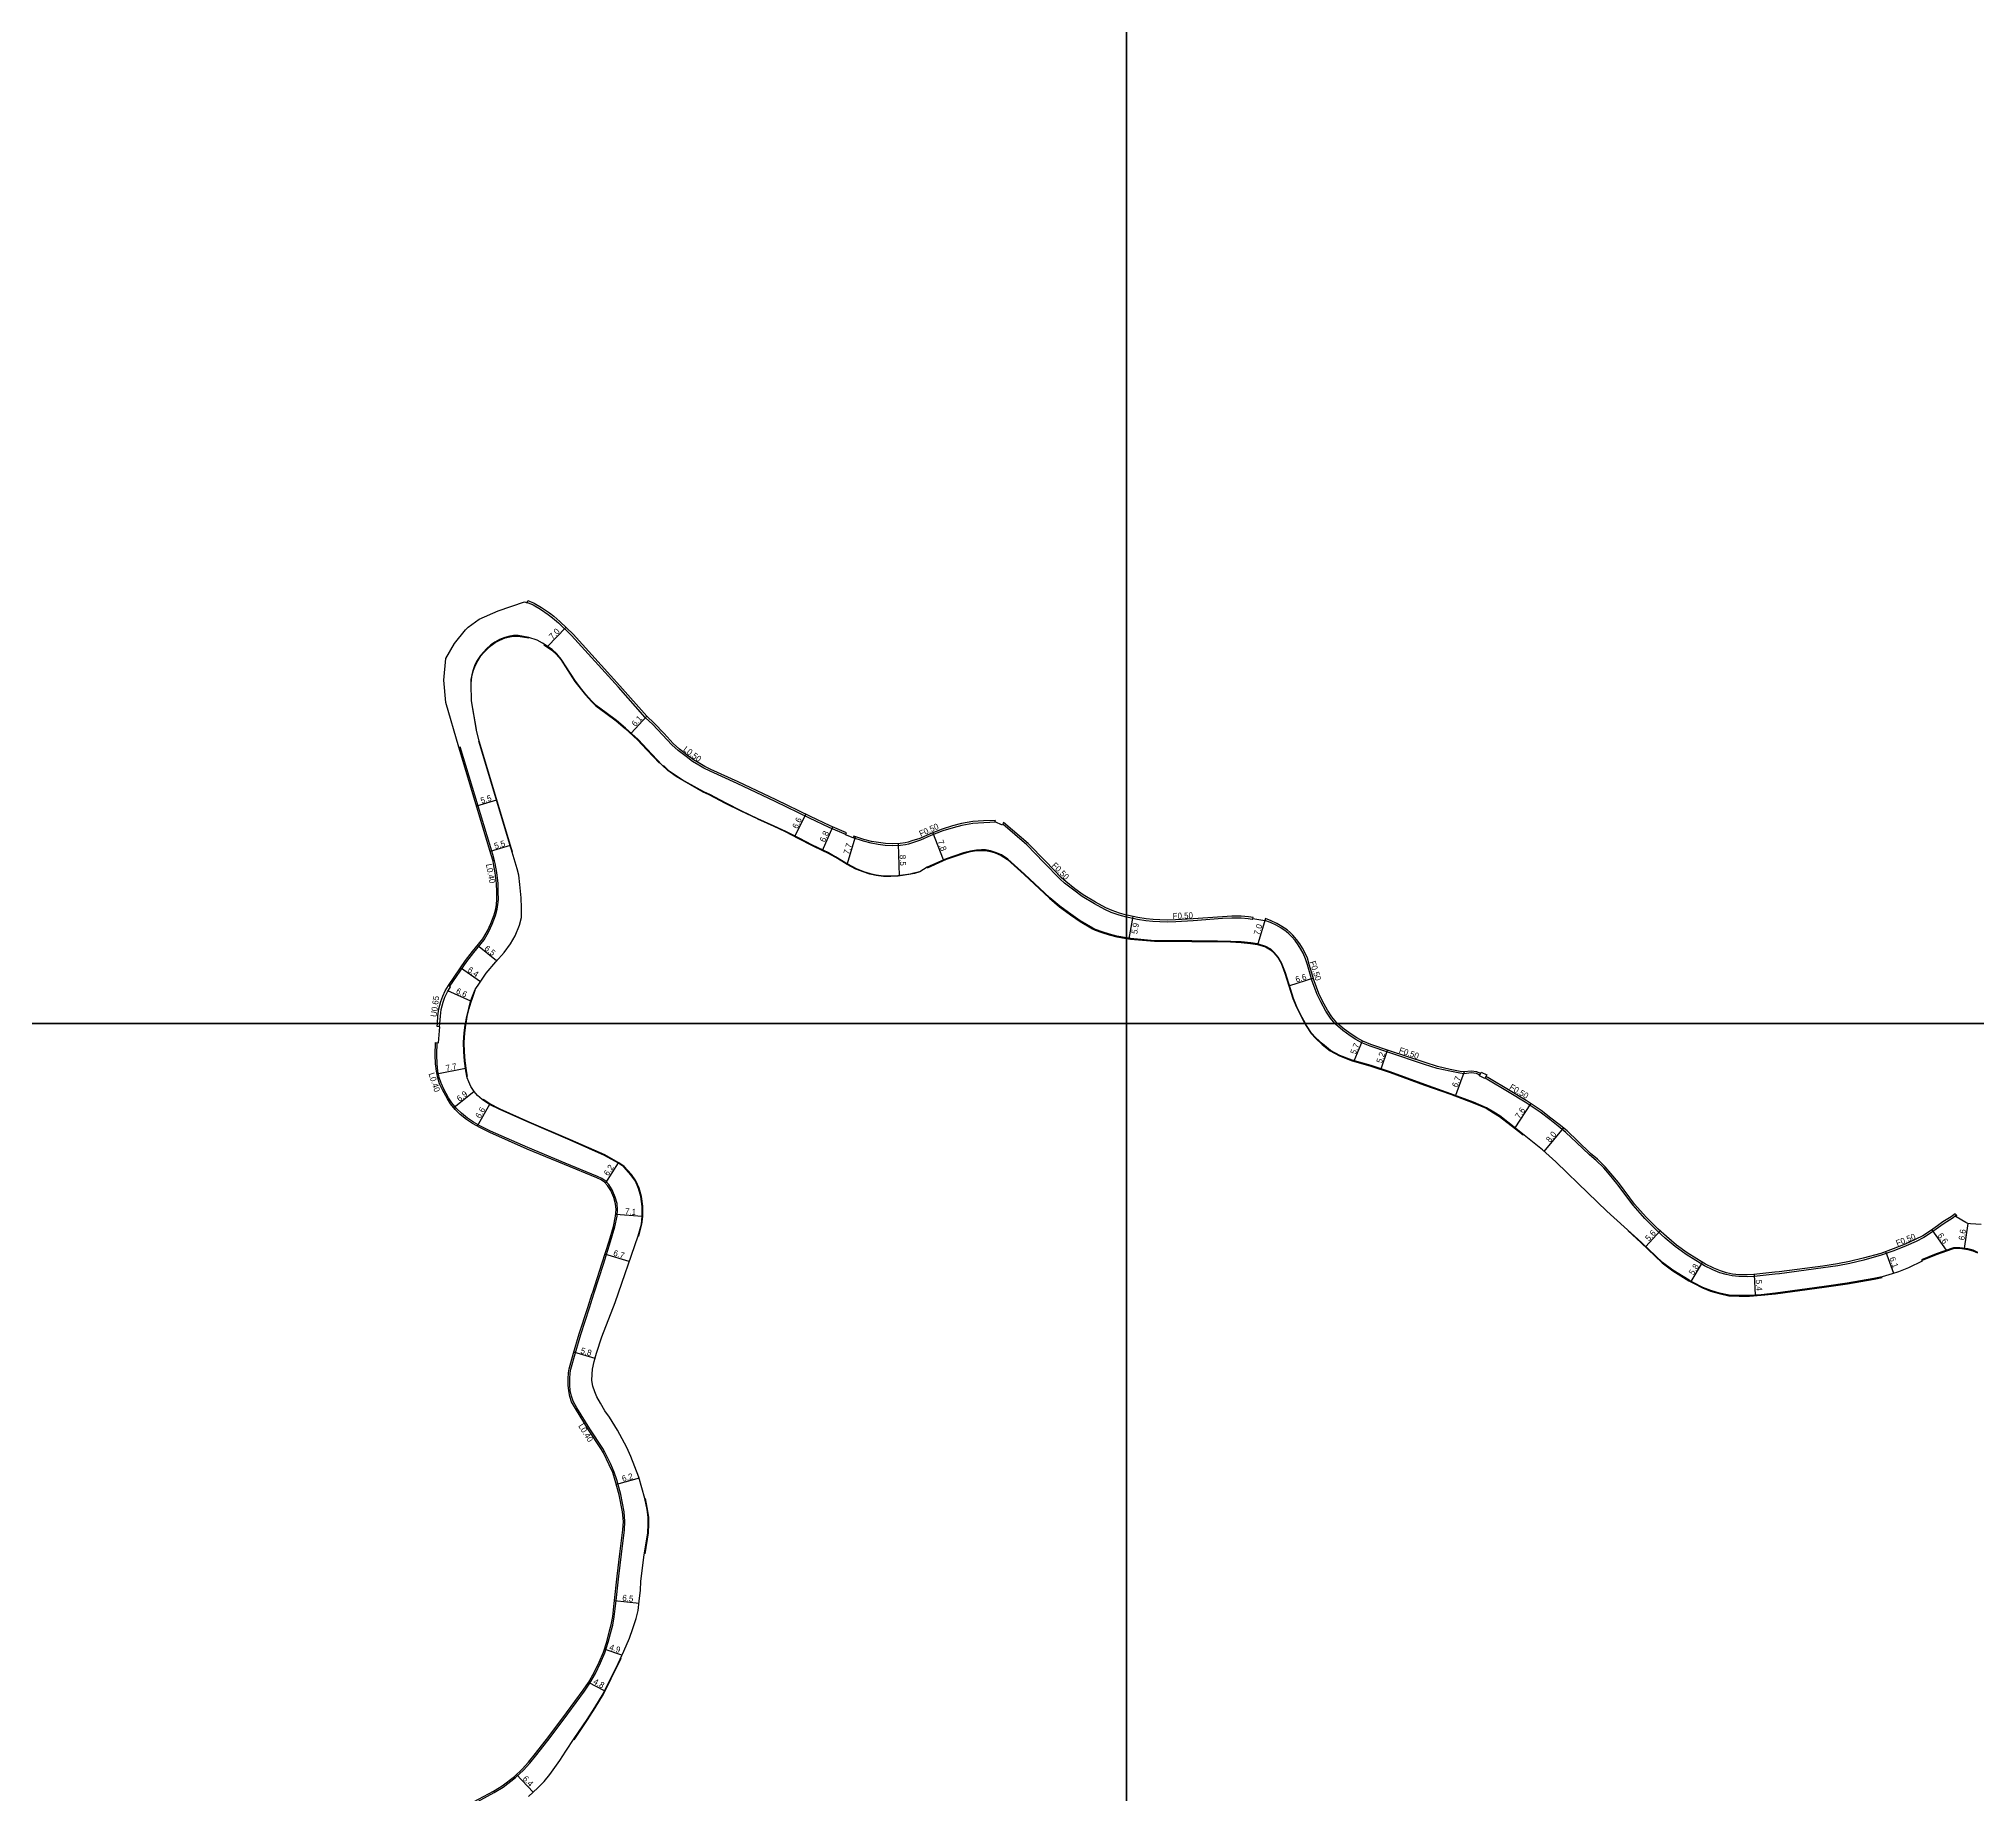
# Model space of a CAD drawing. Header units: metres. Extents: x -24000 to -20000, y -93000 to -89999.
# Drawn here: x -23488 to -22975, y -92004 to -91540 of the extents above; entities that cross this region are included whole.
import ezdxf

# ---------------------------------------------------------------- set-up
doc = ezdxf.new("R2010")
doc.units = ezdxf.units.M
doc.header["$LTSCALE"] = 2.5
for name, color, linetype in [('側溝・桝', 7, 'Continuous'), ('図郭', 7, 'Continuous'), ('幅員', 7, 'Continuous'), ('歩道・分離帯・安全施設', 7, 'Continuous'), ('道路', 7, 'Continuous')]:
    doc.layers.add(name, color=color, linetype=linetype)
doc.styles.get("Standard").update_dxf_attribs({"font": ''})
doc.styles.get('Standard').set_extended_font_data('@MS PGothic')

msp = doc.modelspace()

# ---------------------------------------------------------------- linework, layer by layer
at = {"layer": '側溝・桝'}
for points in [[(-23358.39, -91688.76), (-23356.82, -91689.44), (-23354.88, -91690.56), (-23352.86, -91691.96), (-23351.7, -91692.81), (-23350.19, -91694.15)], [(-23274.22, -91750.08), (-23278.59, -91748.22), (-23283.77, -91745.79), (-23292.87, -91741.38), (-23302.91, -91736.61), (-23310.05, -91733.37), (-23311.69, -91732.57), (-23313.07, -91731.78), (-23314.73, -91730.77), (-23316.44, -91729.48), (-23318.51, -91727.91), (-23320.17, -91726.37), (-23322.62, -91723.76), (-23325.18, -91721), (-23327.2, -91719.16), (-23334.28, -91711.11), (-23346.68, -91697.51), (-23350.19, -91694.15)], [(-23378.89, -91790.19), (-23374.38, -91783.67), (-23372.54, -91781.3), (-23369.82, -91777.9), (-23368.55, -91775.71), (-23367.67, -91773.76), (-23366.79, -91771.48), (-23366.34, -91769.86), (-23366.16, -91768.6), (-23366.04, -91767.27), (-23366.08, -91765.22), (-23366.13, -91763.04), (-23366.47, -91760.15), (-23366.92, -91757.74), (-23367.05, -91757.05), (-23367.55, -91755.38), (-23376.12, -91726.91)], [(-23234.57, -91746.87), (-23237.73, -91746.96), (-23240.6, -91747.18), (-23243.52, -91747.71), (-23245.86, -91748.29), (-23248.52, -91749.12), (-23251.74, -91750.35), (-23254.48, -91751.58), (-23256.55, -91752.27), (-23257.6, -91752.61), (-23258.39, -91752.8), (-23259.75, -91753), (-23261.81, -91753.07), (-23263.76, -91752.95), (-23265.65, -91752.71), (-23267.49, -91752.4), (-23269.56, -91751.86), (-23272.27, -91750.99)], [(-23200, -91771.9), (-23201.98, -91771.39), (-23204.01, -91770.67), (-23205.69, -91769.93), (-23208.46, -91768.43), (-23211.69, -91766.43), (-23213.95, -91764.83), (-23216.35, -91762.93), (-23217.54, -91761.87), (-23221.81, -91757.52), (-23226.36, -91752.82), (-23232.66, -91747.38)], [(-23166.81, -91772.51), (-23167.81, -91772.33), (-23169.7, -91772.16), (-23172.12, -91772.21), (-23174.6, -91772.32), (-23182.37, -91772.87), (-23187, -91773.15), (-23189.21, -91773.22), (-23191.18, -91773.18), (-23193.03, -91773.1), (-23194.89, -91772.87), (-23197.08, -91772.52), (-23199.56, -91772.01), (-23200, -91771.9)], [(-23166.58, -91772.33), (-23166.81, -91772.51)], [(-23144.92, -91800), (-23146.11, -91798.59), (-23147.3, -91796.77), (-23148.66, -91794.34), (-23149.6, -91792.34), (-23150.89, -91788.88), (-23152.15, -91784.56), (-23152.66, -91782.98), (-23153.3, -91781.48), (-23153.88, -91780.35), (-23154.59, -91779.25), (-23155.44, -91778.13), (-23156.36, -91777.06), (-23157.04, -91776.36), (-23157.81, -91775.72), (-23159.17, -91774.79), (-23160.47, -91774.03), (-23161.95, -91773.37), (-23163.4, -91772.8)], [(-23378.7, -91790.33), (-23379.23, -91789.96)], [(-23381.51, -91800), (-23381.37, -91798.08), (-23381.14, -91796.29), (-23380.66, -91794.43), (-23380.17, -91793.09), (-23379.52, -91791.67), (-23378.7, -91790.34), (-23378.7, -91790.33)], [(-23381.57, -91800.86), (-23381.51, -91800)], [(-23111.89, -91813.19), (-23114.52, -91812.67), (-23117.9, -91811.88), (-23121.2, -91810.85), (-23130.66, -91807.72), (-23135.6, -91806.01), (-23137.75, -91805.13), (-23139.4, -91804.23), (-23140.88, -91803.29), (-23142.81, -91801.91), (-23144.73, -91800.22), (-23144.92, -91800)], [(-23372.42, -92006.11), (-23367.15, -92003.22), (-23364.79, -92001.81), (-23361.51, -91999.3), (-23359.45, -91997.34), (-23357.76, -91995.5), (-23355.9, -91993.19), (-23352.4, -91988.68), (-23347.68, -91982.41), (-23343.32, -91976.44), (-23341.85, -91974.38), (-23340.39, -91971.76), (-23339.05, -91969), (-23337.9, -91966.3), (-23337, -91963.55), (-23336.14, -91960.28), (-23335.81, -91958.99), (-23335.42, -91956.8), (-23335.03, -91953.33), (-23334.2, -91946.1), (-23333.52, -91940.22), (-23332.74, -91933.83), (-23332.58, -91931.66), (-23332.81, -91929.05), (-23333.68, -91924.53), (-23334.75, -91920.64), (-23335.44, -91918.58), (-23336.34, -91916.49), (-23337.94, -91913.28), (-23338.44, -91912.36), (-23341.85, -91907.16), (-23345.35, -91901.6), (-23346.32, -91899.83), (-23346.75, -91898.52), (-23347.05, -91897.02), (-23347.19, -91895.57), (-23347.17, -91893.96), (-23347.11, -91892.35), (-23346.93, -91891.38), (-23345.76, -91887.3), (-23344.26, -91882.18), (-23342, -91875.16), (-23340.82, -91871.51), (-23340.7, -91871.17), (-23338.28, -91863.62), (-23336.4, -91857.63), (-23335.23, -91853.73), (-23334.66, -91850.95), (-23334.53, -91849.14), (-23334.68, -91847.59), (-23335.15, -91845.92), (-23335.94, -91843.96), (-23336.85, -91842.59), (-23337.68, -91841.66), (-23338.7, -91841.01), (-23339.87, -91840.42), (-23348.4, -91836.93), (-23358.25, -91832.83), (-23368.1, -91828.47), (-23370.78, -91827.18), (-23372.64, -91826.12), (-23374.22, -91825.04), (-23375.83, -91823.74), (-23377.16, -91822.48), (-23378.35, -91821.01), (-23379.19, -91819.7), (-23380.45, -91817.34), (-23381.18, -91815.81), (-23381.68, -91814.3), (-23382.02, -91812.61), (-23382.22, -91810.66), (-23382.33, -91808.28), (-23382.22, -91805.09)], [(-23106.62, -91813.72), (-23107.5, -91813.26), (-23108.89, -91813.11), (-23110.69, -91813.34), (-23111.89, -91813.19)], [(-22980.58, -91850.69), (-22981.74, -91851.54), (-22983.88, -91852.88), (-22985.32, -91853.94), (-22987.21, -91855.28), (-22989.21, -91856.55), (-22991.27, -91857.6), (-22993.91, -91858.81), (-22997.12, -91860.08), (-23000.46, -91861.28), (-23005.09, -91862.53), (-23008.78, -91863.41), (-23011.97, -91864.07), (-23015.85, -91864.63), (-23027.38, -91866.15), (-23028.54, -91866.27), (-23034.11, -91866.9), (-23035.89, -91866.98), (-23038.1, -91866.92), (-23039.88, -91866.72), (-23041.51, -91866.36), (-23043.13, -91865.9), (-23044.97, -91865.13), (-23047.16, -91864.08), (-23049.51, -91862.69), (-23052.07, -91861.04), (-23054.94, -91858.99), (-23057.61, -91856.73), (-23059.77, -91854.77), (-23062.95, -91851.52), (-23066.07, -91848.06), (-23070.12, -91842.68), (-23070.37, -91842.31), (-23072.3, -91839.96), (-23073.84, -91838.21), (-23075.84, -91836.27), (-23077.64, -91834.71), (-23081.02, -91831.45), (-23083.87, -91828.79), (-23085.92, -91827.12), (-23088.11, -91825.4), (-23090.67, -91823.42), (-23094.61, -91820.82), (-23098.8, -91818.24), (-23104.71, -91814.71), (-23105.2, -91814.46)]]:
    msp.add_lwpolyline(points, dxfattribs=at)
msp.add_lwpolyline([(-23105.27, -91814.6), (-23106.71, -91813.9), (-23106.21, -91812.87), (-23104.77, -91813.57)], close=True, dxfattribs=at)
at = {"layer": '図郭'}
for points in [[(-24000, -91800), (-23200, -91800), (-23200, -91200), (-24000, -91200)], [(-23200, -91800), (-22400, -91800), (-22400, -91200), (-23200, -91200)], [(-24000, -92400), (-23200, -92400), (-23200, -91800), (-24000, -91800)], [(-23200, -92400), (-22400, -92400), (-22400, -91800), (-23200, -91800)]]:
    msp.add_lwpolyline(points, close=True, dxfattribs=at)
at = {"layer": '幅員', "flags": 128}
for points in [[(-23353.04, -91700.43), (-23348.19, -91695.36)], [(-23330.96, -91723.3), (-23326.84, -91718.8)], [(-23366.55, -91741.05), (-23371.82, -91742.64)], [(-23287.66, -91750.63), (-23284.8, -91744.73)], [(-23280.32, -91754.28), (-23277.67, -91748.06)], [(-23362.94, -91753.03), (-23368.21, -91754.62)], [(-23273.87, -91758.01), (-23271.61, -91750.7)], [(-23260.04, -91761.03), (-23260.31, -91752.52)], [(-23248.38, -91756.82), (-23251.16, -91749.59)], [(-23198.32, -91771.75), (-23199.35, -91777.53)], [(-23163.25, -91772.32), (-23165.28, -91779.02)], [(-23366.52, -91783.51), (-23371.59, -91779.45)], [(-23370.8, -91788.99), (-23376.05, -91785.36)], [(-23150.59, -91788.09), (-23156.92, -91790.08)], [(-23373.35, -91794.15), (-23379.37, -91791.36)], [(-23139.8, -91809.88), (-23137.65, -91804.63)], [(-23132.71, -91812.01), (-23131, -91807.07)], [(-23374.72, -91811.88), (-23382.28, -91813.4)], [(-23110.69, -91812.84), (-23113.02, -91819.06)], [(-23372.48, -91818.01), (-23377.81, -91822.33)], [(-23368.37, -91821.4), (-23371.66, -91827.16)], [(-23097.27, -91827.59), (-23093.08, -91821.23)], [(-23089.55, -91833.88), (-23084.47, -91827.65)], [(-23334.42, -91836.88), (-23337.76, -91842.1)], [(-23328.01, -91851.01), (-23335.04, -91850.5)], [(-23062.7, -91858.96), (-23058.96, -91854.83)], [(-22983.22, -91859.97), (-22987.05, -91854.55)], [(-22977.55, -91852.9), (-22978.53, -91859.45)], [(-23331.46, -91862.95), (-23337.87, -91860.95)], [(-22997.19, -91866.05), (-22999.26, -91860.31)], [(-23050.7, -91868.18), (-23047.72, -91863.17)], [(-23033.7, -91871.82), (-23033.96, -91866.39)], [(-23340.5, -91888.54), (-23346.08, -91886.91)], [(-23328.83, -91920.21), (-23334.84, -91921.88)], [(-23328.86, -91953.3), (-23335.36, -91952.56)], [(-23333.38, -91966.91), (-23338.04, -91965.38)], [(-23337.99, -91976.37), (-23342.19, -91974.16)], [(-23356.84, -92003.16), (-23361.27, -91998.51)]]:
    msp.add_lwpolyline(points, dxfattribs=at)
at = {"layer": '歩道・分離帯・安全施設'}
for points in [[(-23371.79, -91722.32), (-23373.13, -91714.74), (-23373.2, -91710.36), (-23373.17, -91709.15), (-23372.95, -91707.91), (-23372.59, -91706.65), (-23372.1, -91705.35), (-23371.48, -91704.16), (-23370.67, -91702.86), (-23369.89, -91701.97), (-23369.05, -91701.1), (-23367.93, -91700.12), (-23366.9, -91699.38), (-23365.66, -91698.73), (-23364.28, -91698.16), (-23363.02, -91697.84), (-23362.07, -91697.68), (-23360.83, -91697.69), (-23358.03, -91698.16)], [(-23354.07, -91699.93), (-23351.9, -91701.36), (-23350.67, -91702.49), (-23349.56, -91703.87), (-23345.82, -91709.67), (-23344.08, -91711.9), (-23343.04, -91713.17), (-23341.45, -91714.91), (-23340.32, -91716.12), (-23337.64, -91718.03), (-23334.93, -91720.08), (-23332.53, -91722.07), (-23329.24, -91725.08), (-23326.82, -91727.68), (-23323.47, -91731.25)], [(-23362.29, -91754.68), (-23362.54, -91753.87), (-23371.1, -91725.4)], [(-23322.44, -91731.88), (-23321.14, -91733.05), (-23318.95, -91734.61), (-23316.89, -91735.9), (-23311.83, -91738.73), (-23310.21, -91739.46), (-23305.93, -91741.73), (-23301.77, -91743.82), (-23297.51, -91745.83)], [(-23297.51, -91745.83), (-23293.2, -91747.76), (-23290.15, -91749.18), (-23286.63, -91750.98), (-23283.06, -91752.81), (-23280.26, -91754.14), (-23278.8, -91754.87), (-23277.03, -91755.87)], [(-23277.03, -91755.87), (-23276.91, -91755.94), (-23273.79, -91757.88), (-23271.46, -91759.09), (-23269.53, -91759.85), (-23267.8, -91760.42), (-23266.16, -91760.77), (-23264.25, -91761.02), (-23262.31, -91761.05), (-23260.41, -91760.94), (-23257.07, -91760.44), (-23256.11, -91760.23), (-23254.74, -91759.83)], [(-23252.64, -91758.86), (-23247.58, -91756.63), (-23243.05, -91755.12), (-23241.23, -91754.59), (-23239.66, -91754.34), (-23238.34, -91754.29), (-23237.25, -91754.31), (-23235.99, -91754.54), (-23234.69, -91754.96), (-23233.11, -91755.63), (-23231.45, -91756.69), (-23227.08, -91760.67), (-23220.33, -91766.92), (-23217.68, -91769.18), (-23214.84, -91771.28), (-23212.29, -91773.07), (-23209, -91775), (-23208.25, -91775.35), (-23206.5, -91775.99), (-23204.54, -91776.6)], [(-23204.54, -91776.6), (-23202.56, -91777.11), (-23200, -91777.57)], [(-23200, -91777.57), (-23198.96, -91777.76), (-23192.62, -91778.31), (-23182.77, -91778.37), (-23175.9, -91778.4), (-23172.47, -91778.47), (-23169.7, -91778.6), (-23167.18, -91778.86), (-23165.41, -91779.14), (-23163.22, -91779.81), (-23161.95, -91780.52), (-23161.05, -91781.35), (-23160, -91782.6), (-23159.14, -91784.08), (-23158.14, -91786.7), (-23156.02, -91793.45), (-23155.09, -91795.68), (-23153.69, -91798.55), (-23152.88, -91800)], [(-23374.58, -91800), (-23374.29, -91798.22), (-23373.75, -91796.1), (-23373.24, -91794.31), (-23372.93, -91793.31), (-23372.14, -91791.26)], [(-23374.22, -91814.04), (-23374.5, -91812.49), (-23374.82, -91809.92), (-23375.03, -91807.5), (-23375.09, -91805.04), (-23374.91, -91802.53), (-23374.65, -91800.47), (-23374.58, -91800)], [(-23152.88, -91800), (-23152.51, -91800.65), (-23151.18, -91802.71), (-23150.06, -91803.94), (-23148.25, -91805.56), (-23146.12, -91807.26), (-23143.67, -91808.59), (-23140.38, -91809.88), (-23135.4, -91811.28), (-23130.33, -91812.94), (-23121.22, -91816.31), (-23114.31, -91818.74), (-23108.31, -91820.99), (-23104.91, -91822.41), (-23102.98, -91823.6), (-23101.41, -91824.57), (-23097.15, -91827.87), (-23095.17, -91829.47)], [(-23328.98, -91856.26), (-23328.95, -91856.17), (-23328.08, -91853.08), (-23327.86, -91851.01), (-23327.9, -91848.34), (-23328.24, -91845.73), (-23328.85, -91843.58), (-23329.7, -91841.61), (-23330.88, -91839.91), (-23332.8, -91837.8), (-23334.23, -91836.81), (-23337.92, -91834.75), (-23346.97, -91830.75), (-23357.89, -91826.08), (-23365.57, -91822.66), (-23368.29, -91821.27), (-23370.08, -91820.07)], [(-23067.41, -91854.84), (-23063.94, -91857.99), (-23058.36, -91863.26), (-23055.61, -91865.35), (-23051.36, -91867.99), (-23050.12, -91868.67), (-23047.71, -91869.9), (-23045.57, -91870.73), (-23043.29, -91871.4), (-23040.74, -91871.97), (-23038.06, -91872.1), (-23035.31, -91872.1), (-23032.19, -91871.85), (-23028.46, -91871.44), (-23015.53, -91869.68), (-23009.41, -91868.8), (-23002.36, -91867.58), (-23000.21, -91867.13)], [(-22989.59, -91862.56), (-22985.86, -91861.05), (-22981.34, -91859.48), (-22979.68, -91859.43), (-22977.56, -91859.75), (-22976.22, -91860.06), (-22975.04, -91860.65)], [(-23327.27, -91940.15), (-23326.4, -91934.65), (-23326.29, -91932.3), (-23326.29, -91930.5), (-23326.6, -91928.41), (-23327.18, -91925.59)], [(-23346.04, -91989.33), (-23345.85, -91989.04), (-23342.46, -91984.07), (-23340.43, -91980.89), (-23338.25, -91977.24), (-23336.19, -91973.1), (-23334.28, -91969.2), (-23333.62, -91967.77)]]:
    msp.add_lwpolyline(points, dxfattribs=at)
at = {"layer": '道路'}
for points in [[(-23376.51, -91727.03), (-23379.91, -91715.24), (-23380.48, -91709.34), (-23379.98, -91703.6), (-23377.63, -91699.64), (-23374.78, -91696.01), (-23374.06, -91695.28), (-23371.12, -91693.2), (-23366.14, -91690.95), (-23359.1, -91688.58), (-23358.43, -91688.86), (-23358.25, -91688.27)], [(-23358.25, -91688.27), (-23356.59, -91688.99), (-23354.62, -91690.14), (-23352.56, -91691.55), (-23351.38, -91692.42), (-23349.84, -91693.78)], [(-23354.39, -91699.54), (-23355.82, -91698.76), (-23358, -91698.01), (-23360.82, -91697.54), (-23362.09, -91697.53), (-23363.05, -91697.69), (-23364.33, -91698.02), (-23365.73, -91698.59), (-23366.98, -91699.25), (-23368.02, -91700), (-23369.15, -91700.99), (-23370.01, -91701.87), (-23370.79, -91702.77), (-23371.62, -91704.09), (-23372.24, -91705.29), (-23372.73, -91706.6), (-23373.1, -91707.88), (-23373.32, -91709.13), (-23373.35, -91710.36), (-23373.28, -91714.76), (-23371.91, -91722.51), (-23371.24, -91725.45)], [(-23234.65, -91746.36), (-23237.76, -91746.45), (-23240.66, -91746.68), (-23243.62, -91747.22), (-23245.99, -91747.8), (-23248.69, -91748.64), (-23251.93, -91749.89), (-23254.66, -91751.11), (-23256.71, -91751.79), (-23257.74, -91752.13), (-23258.49, -91752.31), (-23259.8, -91752.5), (-23261.8, -91752.56), (-23263.71, -91752.45), (-23265.58, -91752.21), (-23267.39, -91751.9), (-23269.42, -91751.38), (-23272.11, -91750.54), (-23272.27, -91750.99), (-23274.26, -91750.19), (-23274.04, -91749.61), (-23278.38, -91747.76), (-23283.55, -91745.34), (-23292.65, -91740.92), (-23302.7, -91736.15), (-23309.84, -91732.92), (-23311.46, -91732.13), (-23312.82, -91731.35), (-23314.45, -91730.35), (-23316.14, -91729.08), (-23318.19, -91727.52), (-23319.82, -91726.02), (-23322.26, -91723.42), (-23324.83, -91720.64), (-23326.84, -91718.8), (-23333.91, -91710.77), (-23346.32, -91697.16), (-23349.84, -91693.78)], [(-23297.58, -91745.96), (-23301.83, -91743.96), (-23306, -91741.86), (-23310.28, -91739.59), (-23311.9, -91738.86), (-23316.97, -91736.03), (-23319.03, -91734.74), (-23321.23, -91733.16), (-23322.79, -91731.76), (-23326.72, -91727.58), (-23329.13, -91724.98), (-23332.43, -91721.95), (-23334.84, -91719.96), (-23337.55, -91717.91), (-23340.22, -91716.01), (-23341.34, -91714.81), (-23342.93, -91713.07), (-23343.96, -91711.8), (-23345.7, -91709.58), (-23349.43, -91703.78), (-23350.56, -91702.38), (-23351.81, -91701.24), (-23354.39, -91699.54)], [(-23382.16, -91800), (-23382.01, -91798.02), (-23381.77, -91796.17), (-23381.28, -91794.24), (-23380.77, -91792.84), (-23380.09, -91791.37), (-23379.25, -91789.98), (-23374.71, -91783.42), (-23372.87, -91781.04), (-23370.16, -91777.67), (-23368.92, -91775.52), (-23368.05, -91773.6), (-23367.18, -91771.35), (-23366.74, -91769.77), (-23366.56, -91768.55), (-23366.45, -91767.26), (-23366.49, -91765.23), (-23366.54, -91763.07), (-23366.87, -91760.21), (-23367.32, -91757.81), (-23367.45, -91757.15), (-23367.95, -91755.5), (-23376.51, -91727.03)], [(-23374.73, -91800), (-23374.43, -91798.19), (-23373.9, -91796.06), (-23373.39, -91794.26), (-23373.07, -91793.26), (-23372.21, -91791.03), (-23371.06, -91789.36), (-23369.27, -91786.77), (-23366.76, -91783.77), (-23364.48, -91781.25), (-23362.81, -91779.02), (-23361.59, -91776.83), (-23360.49, -91774.08), (-23359.93, -91772.06), (-23359.94, -91769.45), (-23360.05, -91766.84), (-23360.34, -91763.32), (-23360.65, -91760.82), (-23361.08, -91759.18), (-23362.68, -91753.91), (-23371.24, -91725.45)], [(-23297.58, -91745.96), (-23293.26, -91747.9), (-23290.21, -91749.31), (-23286.7, -91751.12), (-23283.13, -91752.95), (-23280.32, -91754.28), (-23278.87, -91755), (-23277.1, -91756)], [(-23232.47, -91746.88), (-23232.75, -91747.59), (-23234.81, -91746.77), (-23234.65, -91746.36)], [(-23200, -91771.38), (-23201.83, -91770.91), (-23203.82, -91770.2), (-23205.47, -91769.48), (-23208.21, -91767.99), (-23211.41, -91766.01), (-23213.65, -91764.42), (-23216.02, -91762.55), (-23217.19, -91761.51), (-23221.45, -91757.17), (-23226.02, -91752.45), (-23232.47, -91746.88)], [(-23200, -91777.42), (-23202.53, -91776.96), (-23204.5, -91776.46), (-23206.45, -91775.85), (-23208.19, -91775.21), (-23208.93, -91774.87), (-23212.21, -91772.94), (-23214.75, -91771.16), (-23217.59, -91769.06), (-23220.23, -91766.81), (-23226.98, -91760.56), (-23231.36, -91756.57), (-23233.04, -91755.5), (-23234.64, -91754.82), (-23235.95, -91754.4), (-23237.24, -91754.16), (-23238.34, -91754.14), (-23239.67, -91754.19), (-23241.26, -91754.45), (-23243.1, -91754.97), (-23247.63, -91756.49), (-23252.69, -91758.72), (-23254.67, -91759.96), (-23256.07, -91760.38), (-23257.05, -91760.59), (-23260.39, -91761.09), (-23262.31, -91761.2), (-23264.26, -91761.17), (-23266.18, -91760.92), (-23267.84, -91760.56), (-23269.58, -91759.99), (-23271.52, -91759.22), (-23273.87, -91758.01), (-23277.1, -91756)], [(-23144.22, -91800), (-23144.37, -91799.87), (-23145.71, -91798.28), (-23146.87, -91796.51), (-23148.21, -91794.11), (-23149.13, -91792.14), (-23150.41, -91788.72), (-23151.67, -91784.42), (-23152.18, -91782.81), (-23152.84, -91781.27), (-23153.44, -91780.1), (-23154.17, -91778.96), (-23155.05, -91777.81), (-23155.99, -91776.72), (-23156.7, -91775.99), (-23157.51, -91775.32), (-23158.9, -91774.36), (-23160.24, -91773.58), (-23161.76, -91772.9), (-23163.25, -91772.32), (-23163.44, -91772.92), (-23166.58, -91772.33), (-23166.55, -91772.04), (-23167.74, -91771.83), (-23169.69, -91771.66), (-23172.14, -91771.71), (-23174.63, -91771.82), (-23182.41, -91772.37), (-23187.03, -91772.65), (-23189.21, -91772.72), (-23191.16, -91772.68), (-23192.98, -91772.59), (-23194.82, -91772.37), (-23196.99, -91772.02), (-23199.45, -91771.52), (-23200, -91771.38)], [(-23152.71, -91800), (-23153.55, -91798.48), (-23154.96, -91795.62), (-23155.88, -91793.4), (-23158, -91786.65), (-23159.01, -91784.02), (-23159.88, -91782.51), (-23160.94, -91781.24), (-23161.87, -91780.4), (-23163.16, -91779.67), (-23165.37, -91779), (-23167.16, -91778.71), (-23169.69, -91778.45), (-23172.46, -91778.32), (-23175.9, -91778.25), (-23182.77, -91778.22), (-23192.62, -91778.16), (-23198.94, -91777.61), (-23200, -91777.42)], [(-23372.62, -92005.75), (-23367.35, -92002.86), (-23365.02, -92001.47), (-23361.78, -91998.99), (-23359.74, -91997.05), (-23358.07, -91995.23), (-23356.22, -91992.93), (-23352.72, -91988.43), (-23348.01, -91982.16), (-23343.65, -91976.2), (-23342.19, -91974.16), (-23340.75, -91971.57), (-23339.42, -91968.83), (-23338.29, -91966.15), (-23337.4, -91963.43), (-23336.54, -91960.18), (-23336.22, -91958.91), (-23335.83, -91956.74), (-23335.44, -91953.28), (-23334.61, -91946.06), (-23333.93, -91940.17), (-23333.15, -91933.79), (-23332.99, -91931.67), (-23333.22, -91929.11), (-23334.08, -91924.62), (-23335.15, -91920.76), (-23335.82, -91918.72), (-23336.72, -91916.66), (-23338.3, -91913.47), (-23338.79, -91912.57), (-23342.19, -91907.38), (-23345.7, -91901.81), (-23346.7, -91899.99), (-23347.15, -91898.63), (-23347.46, -91897.08), (-23347.6, -91895.59), (-23347.58, -91893.95), (-23347.52, -91892.3), (-23347.33, -91891.28), (-23346.16, -91887.18), (-23344.66, -91882.06), (-23342.4, -91875.04), (-23341.21, -91871.38), (-23341.09, -91871.04), (-23338.67, -91863.5), (-23336.8, -91857.51), (-23335.63, -91853.63), (-23335.07, -91850.9), (-23334.94, -91849.14), (-23335.09, -91847.67), (-23335.54, -91846.05), (-23336.31, -91844.15), (-23337.17, -91842.84), (-23337.95, -91841.98), (-23338.9, -91841.37), (-23340.04, -91840.79), (-23348.56, -91837.31), (-23358.41, -91833.2), (-23368.27, -91828.85), (-23370.97, -91827.55), (-23372.86, -91826.47), (-23374.47, -91825.37), (-23376.11, -91824.05), (-23377.46, -91822.76), (-23378.69, -91821.25), (-23379.54, -91819.91), (-23380.82, -91817.52), (-23381.57, -91815.97), (-23382.08, -91814.4), (-23382.43, -91812.67), (-23382.63, -91810.7), (-23382.74, -91808.28), (-23382.63, -91805.05), (-23381.87, -91805.13), (-23381.49, -91800.87), (-23382.22, -91800.82), (-23382.16, -91800)], [(-23358.12, -92004.31), (-23355.62, -92002.05), (-23353.92, -92000.34), (-23352.43, -91998.45), (-23349.8, -91994.75), (-23348.23, -91992.32), (-23345.97, -91988.95), (-23342.59, -91983.99), (-23340.55, -91980.81), (-23338.38, -91977.17), (-23336.33, -91973.04), (-23334.42, -91969.13), (-23332.89, -91965.86), (-23331.4, -91962.45), (-23330.48, -91959.86), (-23329.59, -91957.3), (-23329.08, -91955.18), (-23328.79, -91952.66), (-23328.52, -91949.74), (-23328.4, -91947.44), (-23327.57, -91941.09), (-23326.55, -91934.64), (-23326.44, -91932.3), (-23326.44, -91930.51), (-23326.75, -91928.44), (-23327.35, -91925.52), (-23328.92, -91919.87), (-23331.02, -91914.41), (-23332.09, -91912.04), (-23334.6, -91907.49), (-23336.68, -91904.08), (-23337.87, -91902.35), (-23339.06, -91900.39), (-23340, -91898.71), (-23340.57, -91897.37), (-23341.1, -91895.87), (-23341.32, -91894.38), (-23341.27, -91892.71), (-23341.14, -91891.34), (-23340.71, -91889.32), (-23340.13, -91887.16), (-23338.7, -91882.84), (-23335.2, -91873.72), (-23329.09, -91856.13), (-23328.23, -91853.05), (-23328.01, -91851.01), (-23328.05, -91848.35), (-23328.39, -91845.76), (-23328.99, -91843.63), (-23329.83, -91841.69), (-23330.99, -91840), (-23332.9, -91837.92), (-23334.31, -91836.94), (-23337.99, -91834.89), (-23347.03, -91830.89), (-23357.95, -91826.22), (-23365.64, -91822.8), (-23368.37, -91821.4), (-23370.35, -91820.07), (-23371.58, -91819.02), (-23372.48, -91818.01), (-23373.33, -91816.67), (-23373.87, -91815.48), (-23374.31, -91814.35), (-23374.65, -91812.51), (-23374.97, -91809.94), (-23375.18, -91807.51), (-23375.24, -91805.04), (-23375.06, -91802.51), (-23374.8, -91800.45), (-23374.73, -91800)], [(-22974.96, -91860.53), (-22976.17, -91859.92), (-22977.54, -91859.6), (-22979.67, -91859.28), (-22981.37, -91859.33), (-22985.92, -91860.91), (-22989.79, -91862.48), (-22989.62, -91862.87), (-22993.27, -91864.57), (-22995.93, -91865.66), (-22997.59, -91866.18), (-23000.25, -91866.99), (-23002.39, -91867.44), (-23009.44, -91868.65), (-23015.55, -91869.53), (-23028.47, -91871.29), (-23032.21, -91871.7), (-23035.31, -91871.95), (-23038.05, -91871.95), (-23040.72, -91871.82), (-23043.25, -91871.25), (-23045.52, -91870.58), (-23047.65, -91869.76), (-23050.05, -91868.54), (-23051.29, -91867.86), (-23055.53, -91865.22), (-23058.26, -91863.15), (-23063.83, -91857.88), (-23072.99, -91849.58), (-23080.63, -91842.29), (-23083.46, -91839.51), (-23086.54, -91836.57), (-23090.05, -91833.44), (-23097.06, -91827.75), (-23101.33, -91824.44), (-23102.91, -91823.48), (-23104.84, -91822.28), (-23108.25, -91820.85), (-23114.26, -91818.6), (-23121.16, -91816.17), (-23130.28, -91812.8), (-23135.36, -91811.14), (-23140.33, -91809.74), (-23143.6, -91808.46), (-23146.04, -91807.13), (-23148.15, -91805.44), (-23149.95, -91803.83), (-23151.06, -91802.61), (-23152.39, -91800.58), (-23152.71, -91800)], [(-23111.8, -91812.7), (-23114.42, -91812.18), (-23117.77, -91811.39), (-23121.05, -91810.37), (-23130.5, -91807.24), (-23135.43, -91805.54), (-23137.54, -91804.67), (-23139.15, -91803.79), (-23140.59, -91802.87), (-23142.49, -91801.52), (-23144.22, -91800)], [(-22980.49, -91850.8), (-22980.9, -91850.3), (-22982.03, -91851.12), (-22984.16, -91852.47), (-22985.61, -91853.53), (-22987.49, -91854.86), (-22989.46, -91856.12), (-22991.49, -91857.15), (-22994.11, -91858.34), (-22997.29, -91859.61), (-23000.61, -91860.8), (-23005.21, -91862.05), (-23008.89, -91862.92), (-23012.06, -91863.57), (-23015.91, -91864.13), (-23027.44, -91865.65), (-23028.59, -91865.77), (-23034.15, -91866.4), (-23035.89, -91866.48), (-23038.07, -91866.42), (-23039.8, -91866.23), (-23041.39, -91865.88), (-23042.96, -91865.43), (-23044.77, -91864.67), (-23046.93, -91863.64), (-23049.24, -91862.26), (-23051.79, -91860.62), (-23054.63, -91858.6), (-23057.28, -91856.35), (-23059.42, -91854.41), (-23062.59, -91851.18), (-23065.68, -91847.74), (-23069.71, -91842.39), (-23069.97, -91842.01), (-23071.92, -91839.63), (-23073.48, -91837.87), (-23075.5, -91835.9), (-23077.3, -91834.34), (-23080.68, -91831.08), (-23083.54, -91828.41), (-23085.6, -91826.73), (-23087.8, -91825.01), (-23090.38, -91823.01), (-23094.34, -91820.4), (-23098.54, -91817.81), (-23104.47, -91814.28), (-23104.98, -91814.01), (-23105.27, -91814.6), (-23106.71, -91813.9), (-23106.4, -91813.27), (-23107.35, -91812.77), (-23108.9, -91812.61), (-23110.69, -91812.84), (-23111.76, -91812.7)], [(-22974.03, -91853.16), (-22976.89, -91852.98), (-22977.55, -91852.9), (-22978.13, -91852.63), (-22980.69, -91851.14), (-22980.49, -91850.8)]]:
    msp.add_lwpolyline(points, dxfattribs=at)

# ---------------------------------------------------------------- texts
at = {"layer": '側溝・桝'}
for s, rotation, p in [('L0.50', 322.7421, (-23317.33, -91727.86)), ('F0.50', 24.1549, (-23254.37, -91750.71)), ('L0.40', 280.5606, (-23369.34, -91757.97)), ('F0.50', 314.4563, (-23219.9, -91758.39)), ('F0.50', 1.8174, (-23187.76, -91772.42)), ('F0.50', 287.7779, (-23151.61, -91783.78)), ('U0.65', 82.6278, (-23382.39, -91798.38)), ('F0.50', 341.6775, (-23128.1, -91807.77)), ('L0.40', 288.0755, (-23384.53, -91813.31)), ('F0.50', 329.2039, (-23098.94, -91817.28)), ('F0.50', 21.625, (-22996.21, -91858.91)), ('L0.40', 302.2103, (-23345.01, -91906.38))]:
    msp.add_text(s, height=1.6, rotation=rotation, dxfattribs=at).set_placement(p)
at = {"layer": '幅員'}
for s, rotation, p in [('7.0', 46.2814, (-23351.68, -91698.65)), ('6.1', 47.5163, (-23329.84, -91721.71)), ('5.5', 16.743, (-23370.48, -91741.97)), ('6.6', 64.134, (-23287.01, -91748.71)), ('5.5', 16.743, (-23366.88, -91753.95)), ('6.8', 66.9153, (-23279.73, -91752.25)), ('7.7', 72.8107, (-23273.35, -91755.48)), ('7.8', 291.0208, (-23249.99, -91751.93)), ('8.5', 271.8318, (-23259.96, -91755.48)), ('5.9', 79.8364, (-23197.18, -91776.49)), ('7.0', 73.1191, (-23164.88, -91776.83)), ('6.5', 321.2916, (-23369.9, -91780.48)), ('6.4', 325.3379, (-23374.35, -91786.23)), ('6.6', 17.4199, (-23155.05, -91789.23)), ('6.6', 335.1733, (-23377.41, -91792)), ('5.7', 67.7144, (-23139.44, -91808.34)), ('7.7', 11.4175, (-23379.78, -91812.64)), ('5.2', 70.9297, (-23132.51, -91810.67)), ('6.7', 69.4821, (-23112.54, -91817.05)), ('6.9', 39.041, (-23376.29, -91820.78)), ('6.6', 60.2694, (-23370.86, -91825.26)), ('7.6', 56.6303, (-23096.08, -91825.32)), ('8.0', 50.7834, (-23088.03, -91831.62)), ('6.2', 57.3344, (-23336.99, -91840.43)), ('7.1', 355.8754, (-23332.61, -91850.43)), ('5.6', 47.8315, (-23061.87, -91857.67)), ('6.6', 305.2825, (-22985.67, -91856.08)), ('6.6', 81.4307, (-22978.48, -91857.4)), ('6.7', 342.6184, (-23335.8, -91861.33)), ('6.1', 289.7886, (-22998.37, -91862.05)), ('5.8', 59.2609, (-23050.08, -91866.65)), ('5.4', 272.7508, (-23033.64, -91867.79)), ('5.8', 343.6596, (-23344.45, -91887.13)), ('6.2', 15.4837, (-23333.13, -91921.14)), ('6.5', 353.4729, (-23333.35, -91952.53)), ('4.9', 341.8752, (-23336.86, -91965.5)), ('4.8', 332.2094, (-23341.13, -91974.44)), ('6.4', 313.5873, (-23359.77, -91999.72))]:
    msp.add_text(s, height=1.6, rotation=rotation, dxfattribs=at).set_placement(p)

doc.saveas('drawing.dxf')
